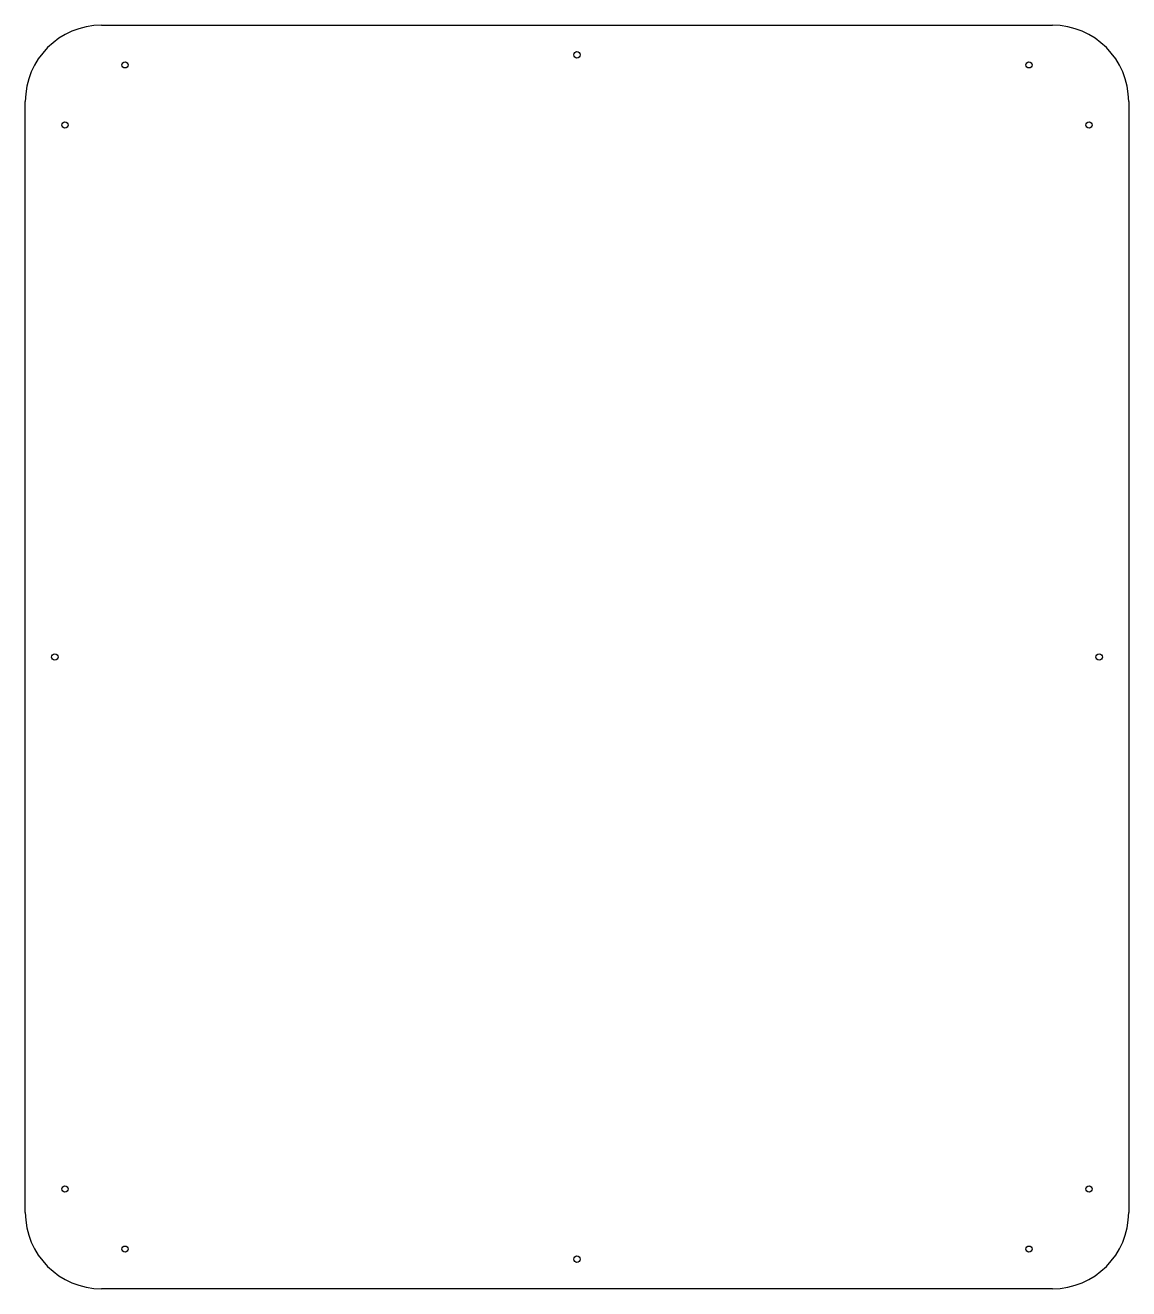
# Model space of a CAD drawing. Header units: millimetres. Extents: x -550 to 0, y 0 to 630.
import ezdxf

# ---------------------------------------------------------------- set-up
doc = ezdxf.new("R2010")
doc.units = ezdxf.units.MM

msp = doc.modelspace()

# ---------------------------------------------------------------- linework, layer by layer
at = {"color": 7, "linetype": 'Continuous', "lineweight": 25}
for p, q in [((-512, 630), (-38, 630)), ((-550, 38), (-550, 592)), ((0, 592), (0, 38)), ((-38, 0), (-512, 0))]:
    msp.add_line(p, q, dxfattribs=at)
for centre, radius in [((-500.25, 610.25), 1.55), ((-275, 615.25), 1.6), ((-49.75, 610.25), 1.55), ((-530.25, 580.25), 1.55), ((-19.75, 580.25), 1.55), ((-535.25, 315), 1.6), ((-14.75, 315), 1.6), ((-530.25, 49.75), 1.55), ((-19.75, 49.75), 1.55), ((-500.25, 19.75), 1.55), ((-49.75, 19.75), 1.55), ((-275, 14.75), 1.6)]:
    msp.add_circle(centre, radius, dxfattribs=at)
for centre, start, end in [((-38, 592), 0, 90), ((-512, 592), 90, 180), ((-512, 38), 180, 270), ((-38, 38), 270, 0)]:
    msp.add_arc(centre, 38, start, end, dxfattribs=at)

doc.saveas('drawing.dxf')
